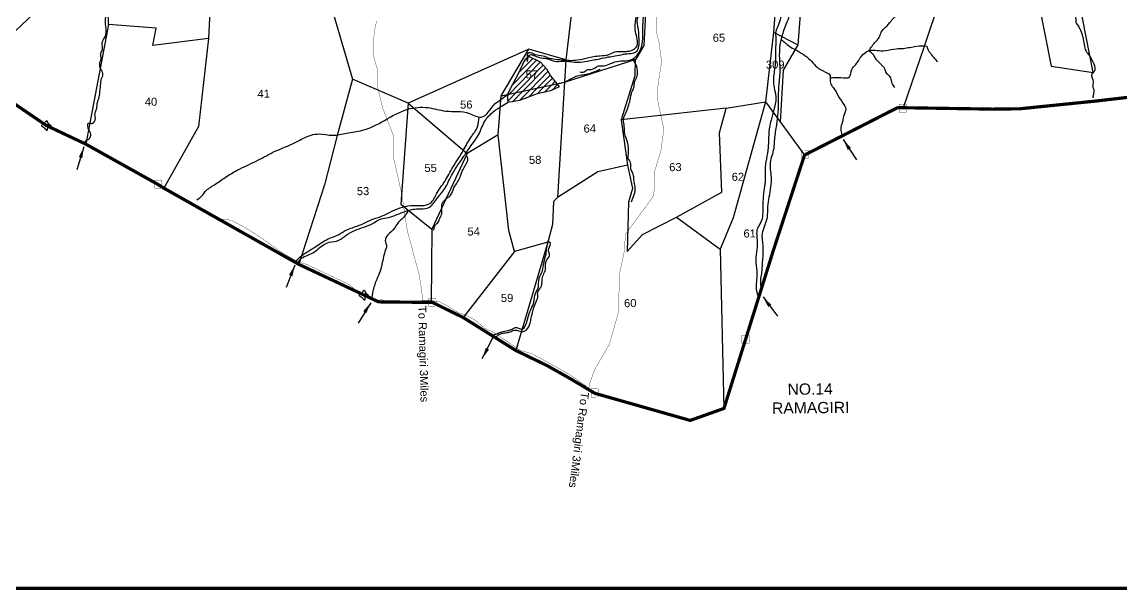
# Model space of a CAD drawing. Header units: feet. Extents: x 764898 to 774910, y 1587357 to 1595279.
# Drawn here: x 767165 to 770601, y 1587357 to 1589131 of the extents above; entities that cross this region are included whole.
import ezdxf
from ezdxf.enums import TextEntityAlignment as Align

# ---------------------------------------------------------------- set-up
doc = ezdxf.new("R2010")
doc.units = ezdxf.units.FT
doc.header["$LTSCALE"] = 15
doc.header["$MEASUREMENT"] = 0
doc.linetypes.add('HIDDEN2', pattern=[0.1875, 0.125, -0.0625])
for name, color, linetype in [('DIMENSION', 1, 'Continuous'), ('PLOT', 7, 'Continuous'), ('PLOT NO', 7, 'Continuous'), ('ROADS', 6, 'Continuous'), ('TANKS-STREAM', 4, 'Continuous'), ('VILLAGE STONES', 240, 'Continuous')]:
    doc.layers.add(name, color=color, linetype=linetype)
doc.layers.add('VILLAGE BOUNDRY', color=5, linetype='HIDDEN2', lineweight=100)
doc.styles.add('CANAL', font='Cambria.ttf')
doc.styles.get("Standard").update_dxf_attribs({"font": 'arial.ttf'})
doc.dimstyles.new('CRDS', dxfattribs={"dimtxt": 20, "dimasz": 35, "dimexe": 0.18, "dimexo": 0.0625, "dimgap": 0.09, "dimtad": 0, "dimtih": 1, "dimtoh": 1, "dimdec": 0, "dimzin": 2, "dimdsep": 46, "dimtxsty": 'CANAL', "dimcen": 0.09, "dimclrt": 256, "dimadec": 0, "dimazin": 0, "dimtfac": 1, "dimtdec": 0, "dimtofl": 0, "dimtmove": 0, "dimatfit": 3, "dimfxl": 1, "dimtfill": 2, "dimtfillclr": 5, "dimtolj": 1, "dimtzin": 0, "dimarcsym": 0})
pattern_1 = [(45.6396011, (0, 0), (-8.93695118, 8.7396169), [])]

msp = doc.modelspace()

# ---------------------------------------------------------------- hatches: boundary and pattern name
at = {"layer": 'TANKS-STREAM'}
h = msp.add_hatch(dxfattribs=at)
h.set_pattern_fill('ANSI31,_O', color=256, scale=100, angle=0.6396)
h.set_pattern_definition(pattern_1)
h.paths.add_polyline_path([(768716.2, 1588970.7), (768699.5, 1588938.5), (768681.9, 1588904.4), (768836, 1588937.8), (768816, 1588962.5), (768803.7, 1588985.1), (768783.2, 1589006.3), (768747.2, 1589023.9), (768735.9, 1589012.7)])
h = msp.add_hatch(dxfattribs=at)
h.set_pattern_fill('ANSI31,_O', color=256, scale=100, angle=0.6396)
h.set_pattern_definition(pattern_1)
h.paths.add_polyline_path([(768774, 1588906.7), (768815.3, 1588915.9), (768843.2, 1588928.9), (768836, 1588937.8), (768681.9, 1588904.4), (768683.6, 1588880.7), (768696.5, 1588881.6), (768718.9, 1588885.8)])

# ---------------------------------------------------------------- linework, layer by layer
at = {"layer": 'DIMENSION', "color": 5, "const_width": 10}
msp.add_lwpolyline([(764902.6, 1594600.5), (774705.6, 1594600.5), (774705.6, 1587362.4), (764902.6, 1587362.4)], close=True, dxfattribs=at)
at = {"layer": 'PLOT'}
for points in [[(769530.1, 1590637.8), (769539.7, 1590383.7), (769480.5, 1590266.8), (769485.6, 1590067.8), (769491.8, 1589871.2), (769320.8, 1589981.8), (768989.2, 1589951.4), (768921.7, 1589914.4), (768907.8, 1589828), (768841.6, 1589693), (768892.6, 1589259), (768863.9, 1589013.4), (768748.5, 1589045.8), (768371.2, 1588877.2), (768196.8, 1588952.2), (768149.6, 1588776.2), (768110.2, 1588622.7), (768029.3, 1588374.4)], [(770151.7, 1590630.7), (770149.3, 1590594), (770013, 1590547.7), (769881.7, 1590498.6), (769700.7, 1590437.1), (769586.7, 1590385.9), (769550.3, 1590335.9), (769622.2, 1590184.1), (769664.5, 1590148.3), (769740.9, 1590090), (769819.6, 1589938.7), (769844.1, 1589869.2), (769699.9, 1589774), (769578.7, 1589693.2), (769605.6, 1589523.8), (769607.9, 1589318), (769588.3, 1589059.4), (769542.6, 1588981), (769533.2, 1588818.7)], [(766836.6, 1589334.8), (767016.6, 1589294), (767142.9, 1589102.4), (767364.9, 1589314.1), (767249.9, 1589580.1), (767204.1, 1589676.9), (767013.5, 1589836), (766865, 1589738.3)], [(770211.4, 1589730.7), (770181.4, 1589650.6), (770109, 1589433.3), (770034.7, 1589210.5), (769980.7, 1589048.3), (769917.2, 1588863.4)], [(770598.8, 1589541.3), (770452.9, 1589339.7), (770341.8, 1589188.1), (770380.3, 1588992.7), (770511, 1588973.3), (770467.4, 1589195.7), (770529, 1589229.7), (770600, 1589218), (770667.5, 1589495)], [(767776.2, 1589438.8), (767765.9, 1589264.8), (767752.4, 1589184.2), (767747.8, 1589080), (767573.8, 1589057.3), (767584.1, 1589112.3), (767434.4, 1589123.4), (767431.3, 1589252.3), (767476.2, 1589349.6)], [(767776.2, 1589438.8), (768026.2, 1589344.5), (768111.1, 1589248.2), (768196.8, 1588952.2)], [(768661.9, 1588900.1), (768859.6, 1588942.9), (769083.9, 1589015), (769108.4, 1589057.8), (769113.1, 1589158.4), (769274.6, 1589192.3), (769310.7, 1589241.8), (769328, 1589365.8), (769360.3, 1589367.9), (769370.3, 1589383.8), (769329.6, 1589383.6), (768892.6, 1589259)], [(769531.6, 1589383.8), (769527.3, 1589290.2), (769512.4, 1589099.5), (769487, 1588881.4), (769386.5, 1588519.3), (769345.8, 1588421.8), (769357.7, 1587924.4)], [(767434.4, 1589123.4), (767364, 1588749.7)], [(767747.8, 1589080), (767716, 1588804.5), (767607.6, 1588612.4)], [(769512.4, 1589099.5), (769588.3, 1589059.4)], [(768652.3, 1588778.9), (768661.9, 1588900.1), (768748.5, 1589045.8)], [(768863.9, 1589013.4), (768837.8, 1588583.4), (768825.6, 1588570.7), (768821.8, 1588499.2), (768807.2, 1588443.8), (768707.6, 1588105.3)], [(769080.3, 1589013.8), (769079.6, 1588963.4), (769037, 1588825.2), (769056.6, 1588683.9), (768963.8, 1588663.6), (768837.8, 1588583.4)], [(768371.2, 1588877.2), (768348.4, 1588562.6), (768444.9, 1588484.2)], [(768371.2, 1588877.2), (768554.9, 1588720.2)], [(769364.9, 1588861.9), (769487, 1588881.4), (769609.4, 1588715.5)], [(769056.6, 1588683.9), (769071.7, 1588611), (769059.9, 1588568.4), (769055.5, 1588414.6), (769103.2, 1588467), (769209.3, 1588521.6), (769351.4, 1588600.1), (769343.9, 1588785.4), (769364.9, 1588861.9), (769037, 1588825.2)], [(768703.4, 1588414.5), (768686.1, 1588480.2), (768652.3, 1588778.9), (768554.9, 1588720.2), (768444.9, 1588484.2), (768442.5, 1588255.4)], [(769209.3, 1588521.6), (769345.8, 1588421.8)], [(768807.2, 1588443.8), (768703.4, 1588414.5), (768542.5, 1588208.5)]]:
    msp.add_lwpolyline(points, dxfattribs=at)
at = {"layer": 'ROADS', "linetype": 'HIDDEN2', "ltscale": 10, "const_width": 1}
for points in [[(768382.4, 1588256), (768403.6, 1588260.1), (768433.2, 1588262.6), (768467.9, 1588257.6), (768486.8, 1588248.3), (768528.7, 1588223), (768553.3, 1588214.3), (768580.9, 1588200), (768609.5, 1588175.3), (768638.8, 1588161.5), (768674, 1588137.8), (768720.8, 1588106.2), (768758.5, 1588094.8), (768835, 1588052.9), (768876.3, 1588029.2), (768924.6, 1587996.2), (768934.2, 1587983.6), (768939.4, 1588006.7), (768953.7, 1588045.3), (768999.9, 1588125.1), (769027.5, 1588223.1), (769031.9, 1588346.9), (769045.8, 1588412.5), (769050.2, 1588468.7), (769103.3, 1588541), (769135.6, 1588585), (769140.3, 1588608), (769140.8, 1588663.7), (769160.7, 1588729.4), (769169.9, 1588797), (769151.7, 1588879.2), (769150.6, 1588926.6), (769162.8, 1589008.2), (769155.6, 1589062.6), (769147.2, 1589097.7), (769145.4, 1589128.7), (769147, 1589221.5)], [(768418.4, 1588255.6), (768405.8, 1588340.7), (768368.4, 1588479.1), (768350.8, 1588595.1), (768335.2, 1588664.3), (768326.8, 1588701.3), (768325.8, 1588774.4), (768291.1, 1588863.2), (768274.3, 1588933.8), (768276.3, 1588977.9), (768261.9, 1589029.1), (768264.7, 1589097.8), (768272.5, 1589134.3)], [(768304.1, 1588256.8), (768287.6, 1588265.3), (768272.7, 1588259.9), (768213.3, 1588287.9), (768188.1, 1588310.6), (768052.5, 1588374.7), (768028.1, 1588381.6), (767978.2, 1588410.1), (767916.5, 1588454), (767865, 1588487.4), (767819.4, 1588511.5), (767796.1, 1588515.6), (767778.1, 1588516.1)]]:
    msp.add_lwpolyline(points, dxfattribs=at)
at = {"layer": 'TANKS-STREAM'}
msp.add_lwpolyline([(768661, 1588888.6), (768681.9, 1588904.4), (768699.5, 1588938.5), (768716.2, 1588970.7), (768735.9, 1589012.7), (768747.2, 1589023.9), (768783.2, 1589006.3), (768803.7, 1588985.1), (768816, 1588962.5), (768836, 1588937.8), (768843.2, 1588928.9), (768815.3, 1588915.9), (768774, 1588906.7), (768718.9, 1588885.8), (768696.5, 1588881.6), (768683.6, 1588880.7), (768681.9, 1588904.4)], dxfattribs=at)
for points in [[(769473.8, 1588303.4), (769472.4, 1588324.2), (769475.5, 1588345.8), (769477.2, 1588364.1), (769480.2, 1588408.5), (769479.7, 1588432.6), (769477.9, 1588470.1), (769493.2, 1588520.5), (769494.8, 1588553.9), (769499.4, 1588584.9), (769505.8, 1588647.4), (769503.1, 1588692.5), (769514, 1588736.4), (769516.3, 1588765.7), (769522.8, 1588809.8), (769527.2, 1588848.9), (769528.5, 1588893.1), (769528.7, 1588915.9), (769532.9, 1588971.8), (769533.6, 1589060.3), (769542.4, 1589096.3), (769549.6, 1589118.3), (769560.3, 1589144.1), (769567.3, 1589188.4), (769575.7, 1589223.1), (769583.4, 1589241.1), (769590.1, 1589261.8), (769597.8, 1589282), (769601.2, 1589366.4), (769593, 1589437.3), (769600.1, 1589468.4), (769598.4, 1589500.8), (769590.3, 1589559.8), (769578.6, 1589586.8), (769576.7, 1589639.8), (769572.4, 1589674.7), (769569, 1589698.3), (769583.2, 1589725.6), (769589.2, 1589742.7), (769600.2, 1589772.6), (769622.6, 1589811), (769629.5, 1589818.5), (769641.3, 1589822.6), (769656.1, 1589828.8), (769687.1, 1589844.5), (769704.5, 1589859.6), (769732.7, 1589885.8), (769747.4, 1589896), (769760.5, 1589900.5), (769774.1, 1589905), (769782.7, 1589914.3), (769791.9, 1589946.5), (769770, 1589993.8), (769749.3, 1590046.1), (769709.8, 1590084.2), (769618.9, 1590172), (769602.9, 1590188.1), (769589.2, 1590204.1), (769575.3, 1590225.9), (769557.2, 1590241.4), (769539.7, 1590280.2), (769535.5, 1590297.7), (769539.1, 1590327.5), (769551.6, 1590355.1), (769566.3, 1590385), (769588.6, 1590396), (769600.8, 1590401.6), (769632, 1590418.2), (769645.4, 1590423.6), (769668.6, 1590436.8), (769678.4, 1590441.5), (769694.6, 1590444.7), (769708.4, 1590447.3), (769715.1, 1590454.8), (769730.4, 1590458.9), (769757, 1590467.5), (769786.8, 1590478.1), (769815.2, 1590491.9), (769843.4, 1590498.7), (769858.6, 1590517.3), (769873.5, 1590526.6), (769889.2, 1590532.5), (769904.4, 1590537.4), (769922.2, 1590539.8), (769936.9, 1590546.4), (769955.8, 1590553.6), (769982.6, 1590561.8), (770030.1, 1590574.9), (770064.4, 1590579), (770097.8, 1590590.4), (770112.4, 1590597.6), (770129.3, 1590603), (770149.8, 1590601.7), (770174.2, 1590593.4), (770200.4, 1590589.4), (770210.8, 1590590.1), (770230.1, 1590594.6), (770252.1, 1590627.5), (770262.4, 1590638.4), (770290.4, 1590630.7), (770312.6, 1590624.2), (770320.7, 1590614.8), (770331.7, 1590600.3), (770328.5, 1590577.9), (770325.5, 1590550.8), (770324.5, 1590530), (770337.2, 1590516.9), (770358.2, 1590510.7), (770389, 1590502.4), (770403.6, 1590508.1), (770426.4, 1590509.3), (770448.8, 1590509.9), (770473.7, 1590507.7), (770505.1, 1590497), (770515.9, 1590491.9), (770533.6, 1590484.5), (770591.8, 1590473.5), (770614.6, 1590464.9), (770626.7, 1590455.8), (770651, 1590451.2), (770667, 1590444.9), (770725.7, 1590415.8), (770748.7, 1590388.7), (770751.7, 1590350.8), (770748.9, 1590328.4), (770753.3, 1590291.6), (770744.7, 1590267.6), (770745.6, 1590239.9), (770754, 1590218.9), (770760.5, 1590202.5), (770764.1, 1590180.8), (770766.5, 1590159.9), (770768.3, 1590133.9), (770768.1, 1590097.7), (770770, 1590066.8), (770768.6, 1590031.5), (770768.2, 1590006.6), (770779.9, 1589953.7), (770786.8, 1589938.1), (770804.1, 1589933.4), (770806, 1589929.4), (770807.8, 1589900.6), (770810.8, 1589885.9), (770820, 1589858.7), (770827.5, 1589820.6), (770823.5, 1589791.1), (770814.9, 1589764.3), (770811.3, 1589750.4), (770801.5, 1589726.4), (770794.7, 1589700.7), (770794.5, 1589688.4), (770800.8, 1589674), (770839.2, 1589670.8), (770859.5, 1589675.3), (770868.6, 1589682.8), (770882.1, 1589689.8), (770905.2, 1589686), (770961.7, 1589679.8), (770961.8, 1589669.7), (770934.1, 1589621.2), (770928.6, 1589614.1), (770917.6, 1589589.8), (770910.9, 1589579), (770893.2, 1589542.3), (770869.8, 1589522.1), (770860.4, 1589506.9), (770855.7, 1589490.9), (770854.6, 1589480.1), (770851.7, 1589464.2), (770850.8, 1589445.1), (770850.7, 1589411.7), (770859.4, 1589384.3), (770865.6, 1589359.3), (770882.6, 1589324.7), (770889.2, 1589308.6), (770899.3, 1589288), (770908.3, 1589269), (770914.4, 1589251.4), (770936.6, 1589209.6), (770938.2, 1589197.9), (770942.2, 1589188.1), (770956.1, 1589171.5), (770964.3, 1589149.1), (770973.7, 1589136.7)], [(770468.4, 1589738.4), (770472.4, 1589751.6), (770473.2, 1589756.9), (770485.4, 1589746.1), (770493.2, 1589732), (770507.8, 1589715.5), (770514.8, 1589699.2), (770539.2, 1589671.9), (770549, 1589658.5), (770554.6, 1589648.1), (770560.2, 1589630.8), (770564.8, 1589618.2), (770571.6, 1589593.1), (770584.1, 1589571.1), (770585.6, 1589553.4), (770579, 1589538.4), (770572.5, 1589531.1), (770568.3, 1589519.5), (770563.5, 1589513.1), (770553.6, 1589503.1), (770550.6, 1589499.6), (770543.6, 1589489.6), (770534.1, 1589481.2), (770525.7, 1589468.6), (770515.4, 1589450.4), (770514.7, 1589431.3), (770515.3, 1589398.4), (770507.2, 1589382.5), (770499.1, 1589358.2), (770496.6, 1589349.2), (770491.3, 1589336.2), (770485.5, 1589325.7), (770479.3, 1589307.2), (770475, 1589297.1), (770470.5, 1589287.9), (770467.1, 1589262.7), (770460.3, 1589244.7), (770455.7, 1589227.6), (770454.1, 1589210.5), (770449.5, 1589190.6), (770453.1, 1589162.2), (770456.6, 1589139.3), (770457.2, 1589130.8), (770463.9, 1589119), (770471.2, 1589106), (770482.9, 1589060.5), (770488.8, 1589040), (770493.9, 1589033.3), (770504.9, 1589016.8), (770512.7, 1589000.7), (770513.6, 1588974.8), (770506.3, 1588967.5), (770511.6, 1588943.9), (770509.8, 1588929.1), (770512.8, 1588920.2), (770511.8, 1588904.7), (770510, 1588893.9)], [(768742.6, 1589024), (768749.1, 1589036), (768766.8, 1589030), (768793.2, 1589025.5), (768808.4, 1589019.5), (768825.6, 1589016), (768850.4, 1589013.1), (768900.3, 1589012.5), (768931, 1589018.8), (768970.9, 1589025.7), (768998.1, 1589029.4), (769016.8, 1589037.6), (769042.7, 1589038.6), (769056.7, 1589039.7), (769074.9, 1589044.9), (769083.6, 1589052.3), (769082.7, 1589094.7), (769080.1, 1589119.7), (769081.4, 1589130.4), (769090, 1589166.2), (769101.2, 1589179.3), (769125.9, 1589196.1), (769148.6, 1589205.9), (769176.7, 1589196.9), (769184.1, 1589197.4), (769200.4, 1589218.7), (769214.9, 1589240.7), (769228.8, 1589254.2), (769243, 1589261), (769269.1, 1589283.6), (769289.9, 1589304), (769296.9, 1589322.4), (769300.3, 1589354.4), (769305.8, 1589381.7), (769328.9, 1589405.6), (769341, 1589424.1), (769352.8, 1589439.7), (769363, 1589468.1), (769377.2, 1589488.9), (769389.8, 1589519.5), (769406.6, 1589550.2), (769412.1, 1589564.7), (769431, 1589584.5), (769442.2, 1589600.7), (769462.2, 1589617.4), (769497.6, 1589658), (769522.7, 1589674.3)], [(769525.1, 1589668.9), (769528.5, 1589653.9), (769536.3, 1589594.3), (769539, 1589549.8), (769554, 1589492.2), (769565.4, 1589444.6), (769572.5, 1589420.4), (769575, 1589388.1), (769571.6, 1589305.5), (769562.8, 1589260.7), (769551.9, 1589229.8), (769547, 1589200.3), (769534.8, 1589144), (769527.3, 1589120.3), (769519.4, 1589100), (769519.6, 1589082.3), (769519, 1589053.8), (769518.9, 1589012.4), (769517.8, 1588998.8), (769515.8, 1588982.6), (769512.6, 1588960.5), (769512.1, 1588951.8), (769512.5, 1588939.4), (769519.4, 1588884.5), (769515.1, 1588864.1), (769507, 1588833.1), (769499, 1588797.8), (769496.9, 1588759.5), (769494.7, 1588731.1), (769488.7, 1588694.2), (769486.4, 1588674.8), (769486.4, 1588632.6), (769484.5, 1588619.2), (769478.8, 1588553), (769472.9, 1588505.7), (769462.1, 1588486.2), (769461.6, 1588445.9), (769457.4, 1588378.5), (769460.7, 1588346.2), (769459, 1588319.4), (769458.3, 1588298), (769465.6, 1588269.4)], [(768743.3, 1589007.4), (768751.8, 1589028.9), (768772.1, 1589023.2), (768797.7, 1589017.6), (768810.4, 1589015), (768828.1, 1589008.6), (768854.7, 1589009), (768902.4, 1589005.4), (768930.5, 1589009.2), (768969.7, 1589016.3), (768996.4, 1589021.9), (769017.9, 1589025.2), (769043.3, 1589030.3), (769055.1, 1589032.1), (769075.7, 1589034.7), (769082.6, 1589037.8), (769092.3, 1589078.7), (769090.8, 1589105.9), (769088.3, 1589117.7), (769090.8, 1589149.6), (769101.9, 1589162.7), (769126.7, 1589179.6), (769149.4, 1589189.3), (769177.6, 1589184), (769184, 1589187.5), (769201.2, 1589202.1), (769215.7, 1589224.1), (769229.5, 1589237.6), (769243.8, 1589244.4), (769269.9, 1589267), (769290.7, 1589287.4), (769297.6, 1589305.8), (769301.1, 1589337.8), (769306.6, 1589365.1), (769329.7, 1589389), (769341.7, 1589407.5), (769353.5, 1589423.1), (769363.8, 1589451.5), (769378, 1589472.3), (769390.6, 1589502.9), (769407.3, 1589533.6), (769412.9, 1589548.1), (769431.8, 1589568), (769443, 1589584.1), (769462.9, 1589600.9), (769498.3, 1589641.4), (769523.5, 1589657.7)], [(767361.5, 1588757.1), (767366.4, 1588762.5), (767373.5, 1588765.8), (767377.1, 1588769.3), (767379.2, 1588781), (767372.9, 1588796.7), (767370.9, 1588800.7), (767372.8, 1588815), (767384.3, 1588814.3), (767393.8, 1588830.2), (767392.8, 1588846.8), (767398.1, 1588860.8), (767399, 1588870.5), (767401.4, 1588882.6), (767407.2, 1588902.7), (767408.6, 1588918.4), (767410, 1588927), (767412, 1588949.9), (767417.4, 1588966.9), (767413, 1588980.5), (767409, 1588988.3), (767409.1, 1589007.3), (767411.6, 1589016.3), (767411.2, 1589033.4), (767416, 1589045.6), (767414.8, 1589064.7), (767425.3, 1589087), (767426.5, 1589117.5), (767426.4, 1589147.5), (767426.9, 1589168.3), (767422.6, 1589190.5), (767424.6, 1589209.9), (767425.2, 1589222.1), (767431.7, 1589236.4), (767438, 1589236.7), (767440.1, 1589244.9), (767445.1, 1589252.7), (767450.3, 1589257.3), (767455.8, 1589265.1), (767460.3, 1589271.6), (767475, 1589289.7), (767465.5, 1589304.1), (767451.9, 1589311.6), (767441.2, 1589322.3), (767429.6, 1589334.7), (767422.2, 1589359.1), (767427.5, 1589377.2), (767421.6, 1589411.5), (767415.9, 1589431.4), (767407.8, 1589445), (767399.6, 1589458.1), (767390.1, 1589493.1), (767397, 1589502.8), (767400.6, 1589521.1), (767401.7, 1589533.9), (767398.9, 1589543.9), (767405, 1589558.1), (767403.4, 1589574.5)], [(768907.8, 1588975), (768921.3, 1588975.5), (768932.6, 1588982.5), (768943.7, 1588982.8), (768965.8, 1588994.1), (768982.8, 1588994.2), (769004, 1589001.5), (769029.7, 1589008.9), (769071.5, 1589015), (769082.9, 1589023.9), (769100.8, 1589055.8), (769103.9, 1589084.6), (769104.2, 1589112.1), (769106, 1589146.4), (769109.2, 1589161.1), (769120.9, 1589164.2), (769138.4, 1589168.2), (769159, 1589172.8), (769170.7, 1589179.4), (769188.2, 1589180.7), (769201.3, 1589180.8), (769213.4, 1589186.5), (769241.8, 1589189.6), (769261.9, 1589197.2), (769275.9, 1589202.3), (769291.3, 1589221.5), (769298.5, 1589242.2), (769307.7, 1589260.4), (769310.5, 1589287.8), (769314.3, 1589316.7), (769322.6, 1589365.4), (769336.7, 1589373.7), (769354.2, 1589373.9), (769371.3, 1589391), (769384.9, 1589389.5), (769404.6, 1589389.2), (769418.6, 1589389), (769442.7, 1589386.7)], [(769810.7, 1589041.6), (769831.4, 1589069.6), (769842.3, 1589082.6), (769849.1, 1589099.4), (769862.5, 1589115), (769879.6, 1589133.9), (769891.2, 1589146.9), (769910, 1589159.4), (769918.4, 1589170.6), (769947.7, 1589207.4), (769972.5, 1589221.9), (769984.4, 1589233), (769993.4, 1589248.6), (770002.7, 1589260.7), (770024.6, 1589281.4), (770053.1, 1589310.3), (770071.9, 1589321.9), (770077.9, 1589321.7), (770089.2, 1589329.7), (770098.6, 1589336.7), (770108.6, 1589342.5), (770125.6, 1589350), (770147.3, 1589358.7)], [(769536.9, 1589076.4), (769548.9, 1589066.5), (769562.6, 1589055.1), (769579.9, 1589045), (769626.7, 1589012.7), (769665, 1588979.1), (769689, 1588964), (769689.2, 1588945.3), (769706.3, 1588916), (769712.8, 1588903.2), (769729.3, 1588878), (769737.9, 1588858.8), (769731, 1588836.2), (769727.4, 1588817.5), (769723.6, 1588807.8), (769726.8, 1588775.3)], [(769689.7, 1588956.8), (769705.2, 1588957.9), (769722.6, 1588957.4), (769749.8, 1588959.9), (769756.8, 1588982.4), (769769.2, 1588998), (769780.1, 1589013.6), (769791.3, 1589029.2), (769808.9, 1589041.1), (769836, 1589042.3), (769861.9, 1589041.6), (769896.3, 1589047.7), (769913.3, 1589048.2), (769953.1, 1589054.7), (769983.4, 1589056.7), (769991, 1589055.1), (769994.2, 1589046.3), (770000, 1589036.6), (770006.4, 1589028.7), (770015.1, 1589017.5), (770024.6, 1589007.8)], [(769076, 1589017.8), (769075.2, 1589012.2), (769080.1, 1589001.8), (769082.4, 1588998.2), (769084.1, 1588992.2), (769086.1, 1588966.7), (769081.5, 1588951.7), (769077.3, 1588942.5), (769075.7, 1588928.5), (769071.2, 1588915.9), (769067.4, 1588905.9), (769064.4, 1588892.3), (769062.3, 1588880.6), (769059, 1588871.8), (769052.4, 1588850.5), (769043.8, 1588832.7), (769044.4, 1588809.5), (769045.6, 1588798.2), (769046.3, 1588786.3), (769050.8, 1588769.9), (769054, 1588760.3), (769058.6, 1588729.5), (769057.5, 1588714.5), (769057.6, 1588705.3), (769063.8, 1588695.2), (769065.2, 1588680.3), (769067.6, 1588667.9), (769073.1, 1588655.6), (769074.8, 1588648.6), (769076, 1588630.5), (769079.4, 1588612.2), (769079.1, 1588603), (769075.8, 1588590.9), (769072.1, 1588579.7), (769068.1, 1588568.9)], [(769810.7, 1589041.6), (769825.8, 1589026.1), (769831.9, 1589015.1), (769838, 1589009.2), (769846.6, 1589000.5), (769853.6, 1588993), (769859.4, 1588986.1), (769863.3, 1588973.2), (769868.4, 1588967.9), (769878, 1588956.3), (769880, 1588947.8), (769883, 1588939), (769890.1, 1588926.8)], [(768840.7, 1588938.9), (768853.8, 1588941.7), (768859.6, 1588942.9), (768869.6, 1588948.7), (768883.1, 1588955.6), (768900, 1588963.2), (768916.3, 1588966.3), (768937.7, 1588970.7), (768971.1, 1588983.4)], [(767710.4, 1588575.4), (767729, 1588590.1), (767737.4, 1588601.3), (767765.8, 1588622.9), (767799.3, 1588645.5), (767837, 1588668.1), (767894.3, 1588695.6), (767948.8, 1588724.1), (768020.6, 1588756), (768067.7, 1588777.8), (768092.9, 1588781.5), (768134.8, 1588777.3), (768178.7, 1588783.8), (768228.1, 1588792.8), (768296.7, 1588823.7), (768369.9, 1588858.5), (768432.9, 1588863.6), (768488.5, 1588853.1), (768562.8, 1588845.4), (768599.7, 1588833.9), (768643, 1588876.3), (768661, 1588888.6)], [(768025.5, 1588376.5), (768034.5, 1588390.5), (768068.7, 1588407.7), (768087.8, 1588421), (768124.7, 1588443.3), (768154.3, 1588449.3), (768177.8, 1588465.5), (768232.6, 1588490.3), (768264.2, 1588504.3), (768281.8, 1588514.6), (768302.9, 1588519.3), (768355.5, 1588537.4), (768397.5, 1588547.3), (768433.9, 1588551), (768460.2, 1588578.7), (768485.3, 1588610.7), (768509.2, 1588657.3), (768526.7, 1588684.8), (768543.9, 1588710.1), (768563.8, 1588739.6), (768591, 1588779), (768610.7, 1588821.2), (768636.8, 1588850.5), (768663.3, 1588868.6), (768683.6, 1588880.7)], [(768016.5, 1588381.6), (768037.9, 1588400.9), (768084, 1588430.7), (768126.7, 1588456.4), (768148.1, 1588464.1), (768172.6, 1588478.9), (768211.7, 1588493.8), (768264.1, 1588516.4), (768289.7, 1588525.3), (768314.9, 1588537.4), (768379.3, 1588557.6), (768441, 1588565.8), (768459.5, 1588594), (768485.4, 1588633.4), (768510.7, 1588677.7), (768543.3, 1588730.1), (768566.7, 1588770.3), (768587.3, 1588803.3), (768592.7, 1588834.2)], [(768450.7, 1588480.6), (768453.3, 1588491.4), (768458.1, 1588499.8), (768463.1, 1588503), (768469.1, 1588516.3), (768474.4, 1588526.1), (768476.2, 1588533.2), (768476.1, 1588551.1), (768476.1, 1588560.1), (768485.5, 1588575.2), (768492.6, 1588581.8), (768501.3, 1588587), (768511.2, 1588607.3), (768522.9, 1588627.9), (768532.4, 1588644.4), (768535.3, 1588653.4), (768545.8, 1588676.6), (768551.3, 1588686.3), (768556.4, 1588696.8), (768557, 1588706.1), (768551.8, 1588713.6)], [(768372.5, 1588543), (768350.2, 1588514.5), (768338.4, 1588503.1), (768327.8, 1588485.7), (768307.1, 1588466.4), (768299.6, 1588448.4), (768303.4, 1588429.9), (768300.5, 1588419.8), (768289.1, 1588374.9), (768281, 1588346.2), (768270, 1588320.5), (768264.2, 1588302.7), (768256.9, 1588267.3)], [(768635.9, 1588153.7), (768644.8, 1588156.6), (768651.5, 1588158.9), (768663.9, 1588163.6), (768672.4, 1588165.4), (768681.4, 1588167.4), (768692.5, 1588170.7), (768706.3, 1588176.6), (768715.4, 1588175.5), (768727.2, 1588172), (768741.5, 1588193.4), (768754.9, 1588235.1), (768764.2, 1588256.6), (768768.4, 1588283.7), (768775.3, 1588295.9), (768780.6, 1588330.8), (768790.5, 1588353.9), (768795.1, 1588379.1), (768801.8, 1588406.4), (768804.1, 1588425.9), (768808.3, 1588448.1)], [(768643.2, 1588145.6), (768657, 1588156.2), (768668, 1588159.5), (768683.8, 1588161.9), (768696.5, 1588166.5), (768702.8, 1588169), (768715.7, 1588166.5), (768731, 1588165), (768740.3, 1588169.6), (768751.8, 1588191), (768755.7, 1588206.8), (768764.1, 1588239.9), (768771.9, 1588260.6), (768776.1, 1588270.7), (768775.6, 1588281.2), (768782.1, 1588298), (768787.4, 1588306.8), (768789.6, 1588325.1), (768793.4, 1588341.4), (768800.1, 1588357.6), (768802, 1588383.3), (768812.4, 1588401.5), (768810.2, 1588424), (768815.7, 1588441.4), (768807.2, 1588443.9)]]:
    msp.add_spline(points, degree=3, dxfattribs=at)
at = {"layer": 'VILLAGE BOUNDRY', "lineweight": -2, "ltscale": 10, "const_width": 10}
msp.add_lwpolyline([(767087.3, 1588912.4), (767239.8, 1588808.4), (767364, 1588749.7), (767587.7, 1588624.8), (767608.6, 1588611.8), (768029.3, 1588374.4), (768235, 1588277.6), (768278.8, 1588257.1), (768447.4, 1588255.3), (768542.5, 1588208.5), (768707.6, 1588105.3), (768806.8, 1588057.3), (768878.5, 1588016.7), (768954.5, 1587971.5), (769252.3, 1587886.9), (769357.7, 1587924.4), (769425.4, 1588140.7), (769511.7, 1588416.9), (769609.4, 1588715.5), (769899.3, 1588863.2), (769917.2, 1588863.4), (770196.9, 1588859), (770281.1, 1588860), (770516.7, 1588883.9), (770692.6, 1588904.2)], dxfattribs=at)
at = {"layer": 'VILLAGE STONES', "const_width": 1}
for points in [[(769904.6, 1588874.7), (769927.1, 1588874.9), (769927.4, 1588849.6), (769904.9, 1588849.4)], [(769599.5, 1588729.2), (769622, 1588729.4), (769622.3, 1588704.2), (769599.8, 1588703.9)], [(767578.7, 1588637.2), (767601.2, 1588637.5), (767601.5, 1588612.2), (767579, 1588611.9)], [(768435.5, 1588268.2), (768458, 1588268.5), (768458.3, 1588243.2), (768435.8, 1588242.9)], [(769413.6, 1588153.1), (769436.1, 1588153.4), (769436.4, 1588128.1), (769413.9, 1588127.8)], [(768942.4, 1587985.2), (768964.9, 1587985.4), (768965.2, 1587960.1), (768942.7, 1587959.9)]]:
    msp.add_lwpolyline(points, close=True, dxfattribs=at)
at = {"layer": 'VILLAGE STONES'}
for points in [[(767230.3, 1588812.6), (767237.5, 1588817.8), (767241.4, 1588823.7), (767246.7, 1588813.9), (767255.3, 1588808.2), (767245, 1588802.2), (767243.1, 1588792.4), (767235.7, 1588799.1), (767226.4, 1588807.5), (767230.3, 1588812.7)], [(768222.4, 1588282.7), (768229.6, 1588288), (768233.5, 1588293.9), (768238.8, 1588284.1), (768247.4, 1588278.3), (768237.1, 1588272.4), (768235.2, 1588262.5), (768227.8, 1588269.3), (768218.5, 1588277.7), (768222.4, 1588282.8)]]:
    msp.add_spline(points, degree=3, dxfattribs=at)

# ---------------------------------------------------------------- texts
at = {"layer": 'PLOT NO'}
for s, p in [('65', (769341.9, 1589081.9)), ('309', (769517.8, 1588997.9)), ('57', (768757.3, 1588967.5)), ('41', (767919.8, 1588907.1)), ('40', (767567.7, 1588882)), ('56', (768552.6, 1588873.2)), ('64', (768938.4, 1588798.5)), ('58', (768767.7, 1588700.6)), ('55', (768441.2, 1588675.4)), ('63', (769206, 1588677.9)), ('62', (769401.2, 1588647.6)), ('53', (768230.1, 1588602.9)), ('54', (768575.7, 1588476.9)), ('61', (769438, 1588470.8)), ('59', (768680.1, 1588269.5)), ('60', (769064.9, 1588253.2))]:
    msp.add_text(s, height=25, rotation=0.6396, dxfattribs=at).set_placement(p, align=Align.MIDDLE_CENTER)
for rotation, p in [(271.4216, (768402.5, 1588244.3)), (262.6588, (768911.6, 1587976.8))]:
    msp.add_text('To Ramagiri 3Miles', height=25, rotation=rotation, dxfattribs=at).set_placement(p)
at = {"layer": 'VILLAGE STONES', "insert": (769456.5, 1588000.6), "char_height": 35, "width": 334.617, "attachment_point": 1, "rotation": 0.6396}
msp.add_mtext('\\pi99.696;{\\C1;NO.14 \\P\\pi50.538;RAMAGIRI}', dxfattribs=at)

# ---------------------------------------------------------------- leaders
at = {"layer": 'VILLAGE BOUNDRY', "linetype": 'ByBlock', "lineweight": -2}
for points in [[(767357.9, 1588740.9), (767335.6, 1588669.3)], [(769730.4, 1588764), (769771.3, 1588701.1)], [(768017.1, 1588371.9), (767989.8, 1588302.1)], [(768254, 1588254.6), (768214.5, 1588190.8)], [(769480, 1588272.6), (769524.5, 1588212.2)], [(768602.5, 1588079.8), (768636.7, 1588146.6)]]:
    msp.add_leader(points, dimstyle='CRDS', override={"dimgap": 0.09, "dimtad": 0}, dxfattribs=at)

doc.saveas('drawing.dxf')
